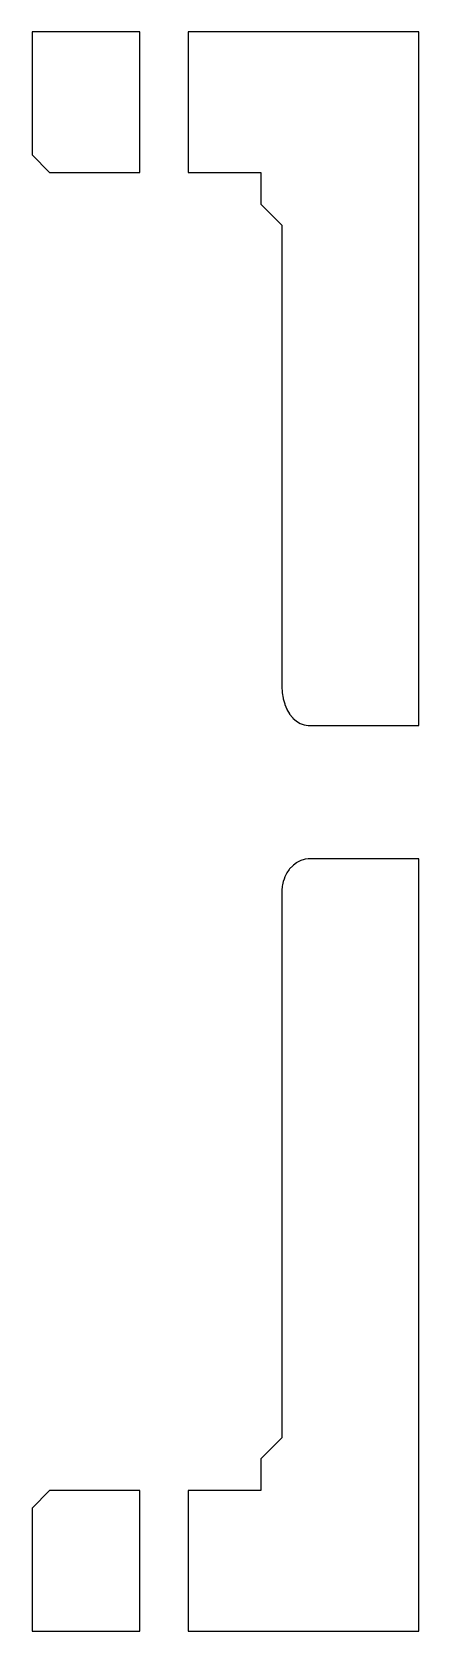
# Model space of a CAD drawing. Header units: metres. Extents: x 0 to 47.5, y 0 to 45.5.
# Drawn here: x 0 to 11, y 0 to 45.5 of the extents above.
import ezdxf

# ---------------------------------------------------------------- set-up
doc = ezdxf.new("R2010")
doc.units = ezdxf.units.M

msp = doc.modelspace()

# ---------------------------------------------------------------- linework, layer by layer
for p, q in [((3.06178, 45.5), (0, 45.5)), ((0, 45.5), (0, 42)), ((3.06178, 41.5), (3.06178, 45.5)), ((11, 45.5), (4.43564, 45.5)), ((4.43564, 45.5), (4.43564, 41.5)), ((11, 25.7689), (11, 45.5)), ((0, 42), (0.5, 41.5)), ((0.5, 41.5), (3.06178, 41.5)), ((4.43564, 41.5), (6.5, 41.5)), ((6.5, 41.5), (6.5, 40.6041)), ((6.5, 40.6041), (7.10409, 40)), ((7.10409, 40), (7.10409, 26.8663)), ((7.10409, 26.8663), (7.11243, 26.7113)), ((7.11243, 26.7113), (7.11332, 26.6946)), ((7.11332, 26.6946), (7.13847, 26.5413)), ((7.13847, 26.5413), (7.14079, 26.5272)), ((7.14079, 26.5272), (7.18255, 26.3797)), ((7.18255, 26.3797), (7.18583, 26.3681)), ((7.18583, 26.3681), (7.24352, 26.2303)), ((7.24352, 26.2303), (7.24732, 26.2213)), ((7.24732, 26.2213), (7.31977, 26.0971)), ((7.31977, 26.0971), (7.32376, 26.0903)), ((7.32376, 26.0903), (7.40933, 25.9834)), ((7.40933, 25.9834), (7.41325, 25.9785)), ((7.41325, 25.9785), (7.51359, 25.8885)), ((7.51359, 25.8885), (7.61882, 25.8247)), ((7.61882, 25.8247), (7.62232, 25.8226)), ((7.62232, 25.8226), (7.73341, 25.7836)), ((7.73341, 25.7836), (7.73676, 25.7824)), ((7.73676, 25.7824), (7.85078, 25.7693)), ((7.85078, 25.7693), (7.85409, 25.7689)), ((7.85409, 25.7689), (11, 25.7689)), ((7.51359, 21.8582), (7.43596, 21.7933)), ((7.52515, 21.8648), (7.51359, 21.8582)), ((7.62232, 21.9197), (7.52515, 21.8648)), ((7.64537, 21.9273), (7.62232, 21.9197)), ((7.73676, 21.9572), (7.64537, 21.9273)), ((7.76634, 21.9604), (7.73676, 21.9572)), ((7.85409, 21.9698), (7.76634, 21.9604)), ((11, 21.9698), (7.85409, 21.9698)), ((11, 0), (11, 21.9698)), ((7.16329, 21.3927), (7.14079, 21.3277)), ((7.18583, 21.4579), (7.16329, 21.3927)), ((7.227, 21.5383), (7.18583, 21.4579)), ((7.24732, 21.578), (7.227, 21.5383)), ((7.31079, 21.667), (7.24732, 21.578)), ((7.32376, 21.6851), (7.31079, 21.667)), ((7.41088, 21.7742), (7.32376, 21.6851)), ((7.41325, 21.7766), (7.41088, 21.7742)), ((7.43596, 21.7933), (7.41325, 21.7766)), ((7.10561, 21.0734), (7.10409, 21.0503)), ((7.10409, 21.0503), (7.10409, 5.5)), ((7.11332, 21.1907), (7.10561, 21.0734)), ((7.12235, 21.2358), (7.11332, 21.1907)), ((7.14079, 21.3277), (7.12235, 21.2358)), ((7.10409, 5.5), (6.5, 4.89591)), ((6.5, 4.89591), (6.5, 4)), ((0.5, 4), (0, 3.5)), ((3.06178, 4), (0.5, 4)), ((3.06178, 0), (3.06178, 4)), ((6.5, 4), (4.43564, 4)), ((4.43564, 4), (4.43564, 0)), ((0, 3.5), (0, 0)), ((0, 0), (3.06178, 0)), ((4.43564, 0), (11, 0))]:
    msp.add_line(p, q)

doc.saveas('drawing.dxf')
